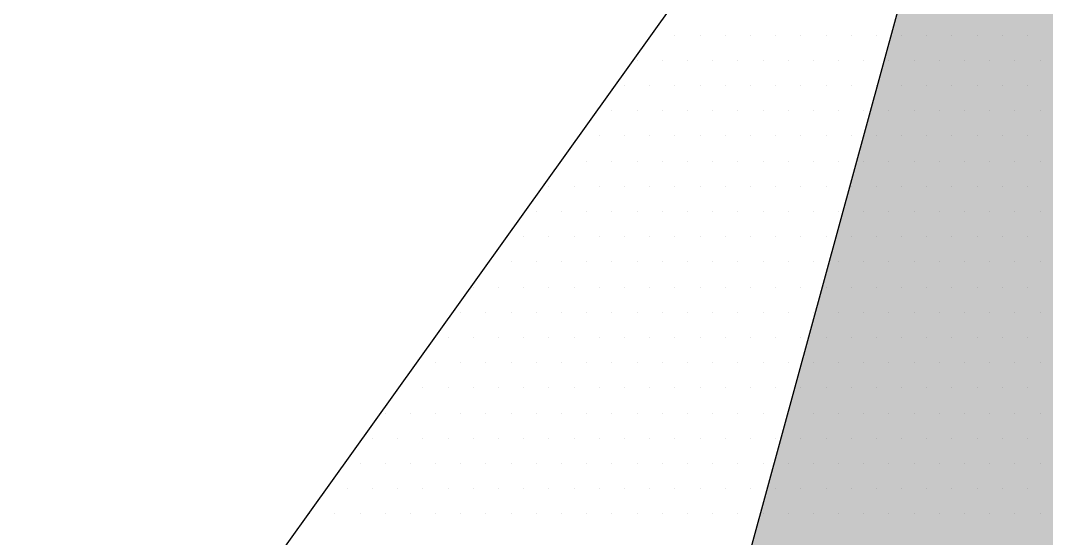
# Paper-space layout 'TOP_A1_00200_01-01-2017_MODELE' of a CAD drawing. Header units: millimetres. Extents: x -52 to 293, y -3 to 294.
# Drawn here: x -23.312 to -19.576, y 51.535 to 53.421 of the extents above; entities that cross this region are included whole.
import ezdxf

# ---------------------------------------------------------------- set-up
doc = ezdxf.new("R2010")
doc.units = ezdxf.units.MM
doc.header["$LTSCALE"] = 2
doc.linetypes.add('CACHEX2', pattern=[0.75, 0.5, -0.25])
for name, color, linetype in [('CALQUE_7', 4, 'Continuous'), ('CARTOUCHE', 7, 'Continuous'), ('rosace', 7, 'Continuous')]:
    doc.layers.add(name, color=color, linetype=linetype)

# ---------------------------------------------------------------- blocks, each defined once
blk = doc.blocks.new('A$C715108E3')
at = {"layer": 'CALQUE_7', "color": 131}
for p, q in [((-12.2643, -16.6339), (-12.2643, -16.6339)), ((-12.1762, -16.6339), (-12.1762, -16.6339)), ((-12.0844, -16.6339), (-12.0844, -16.6339)), ((-11.9924, -16.6339), (-11.9924, -16.6339)), ((-11.9011, -16.6339), (-11.9011, -16.6339)), ((-11.8091, -16.6339), (-11.8091, -16.6339)), ((-11.7174, -16.6339), (-11.7174, -16.6339)), ((-11.6252, -16.6339), (-11.6252, -16.6339)), ((-11.5338, -16.6339), (-11.5338, -16.6339)), ((-11.442, -16.6339), (-11.442, -16.6339)), ((-11.3501, -16.6339), (-11.3501, -16.6339)), ((-11.2587, -16.6339), (-11.2587, -16.6339)), ((-11.1668, -16.6339), (-11.1668, -16.6339)), ((-11.0748, -16.6339), (-11.0748, -16.6339)), ((-10.9835, -16.6339), (-10.9835, -16.6339)), ((-10.8917, -16.6339), (-10.8917, -16.6339)), ((-12.3294, -16.7251), (-12.3294, -16.7251)), ((-12.3136, -16.7251), (-12.3136, -16.7251)), ((-12.2216, -16.7251), (-12.2216, -16.7251)), ((-12.1298, -16.7251), (-12.1298, -16.7251)), ((-12.0387, -16.7251), (-12.0387, -16.7251)), ((-11.9465, -16.7251), (-11.9465, -16.7251)), ((-11.8546, -16.7251), (-11.8546, -16.7251)), ((-11.7628, -16.7251), (-11.7628, -16.7251)), ((-11.6713, -16.7251), (-11.6713, -16.7251)), ((-11.5795, -16.7251), (-11.5795, -16.7251)), ((-11.4877, -16.7251), (-11.4877, -16.7251)), ((-11.3966, -16.7251), (-11.3966, -16.7251)), ((-11.3046, -16.7251), (-11.3046, -16.7251)), ((-11.2126, -16.7251), (-11.2126, -16.7251)), ((-11.1213, -16.7251), (-11.1213, -16.7251)), ((-11.0293, -16.7251), (-11.0293, -16.7251)), ((-10.9374, -16.7251), (-10.9374, -16.7251)), ((-10.846, -16.7251), (-10.846, -16.7251)), ((-12.3951, -16.8175), (-12.3951, -16.8175)), ((-12.3593, -16.8175), (-12.3593, -16.8175)), ((-12.2673, -16.8175), (-12.2673, -16.8175)), ((-12.1762, -16.8175), (-12.1762, -16.8175)), ((-12.0844, -16.8175), (-12.0844, -16.8175)), ((-11.9924, -16.8175), (-11.9924, -16.8175)), ((-11.9011, -16.8175), (-11.9011, -16.8175)), ((-11.8091, -16.8175), (-11.8091, -16.8175)), ((-11.7174, -16.8175), (-11.7174, -16.8175)), ((-11.6252, -16.8175), (-11.6252, -16.8175)), ((-11.5338, -16.8175), (-11.5338, -16.8175)), ((-11.442, -16.8175), (-11.442, -16.8175)), ((-11.3501, -16.8175), (-11.3501, -16.8175)), ((-11.2587, -16.8175), (-11.2587, -16.8175)), ((-11.1668, -16.8175), (-11.1668, -16.8175)), ((-11.0748, -16.8175), (-11.0748, -16.8175)), ((-10.9835, -16.8175), (-10.9835, -16.8175)), ((-10.8917, -16.8175), (-10.8917, -16.8175)), ((-12.4611, -16.909), (-12.4611, -16.909)), ((-12.4053, -16.909), (-12.4053, -16.909)), ((-12.3136, -16.909), (-12.3136, -16.909)), ((-12.2216, -16.909), (-12.2216, -16.909)), ((-12.1298, -16.909), (-12.1298, -16.909)), ((-12.0387, -16.909), (-12.0387, -16.909)), ((-11.9465, -16.909), (-11.9465, -16.909)), ((-11.8546, -16.909), (-11.8546, -16.909)), ((-11.7628, -16.909), (-11.7628, -16.909)), ((-11.6713, -16.909), (-11.6713, -16.909)), ((-11.5795, -16.909), (-11.5795, -16.909)), ((-11.4877, -16.909), (-11.4877, -16.909)), ((-11.3966, -16.909), (-11.3966, -16.909)), ((-11.3046, -16.909), (-11.3046, -16.909)), ((-11.2126, -16.909), (-11.2126, -16.909)), ((-11.1213, -16.909), (-11.1213, -16.909)), ((-11.0293, -16.909), (-11.0293, -16.909)), ((-10.9374, -16.909), (-10.9374, -16.909)), ((-10.846, -16.909), (-10.846, -16.909)), ((-12.5263, -17.0003), (-12.5263, -17.0003)), ((-12.4514, -17.0003), (-12.4514, -17.0003)), ((-12.3593, -17.0003), (-12.3593, -17.0003)), ((-12.2673, -17.0003), (-12.2673, -17.0003)), ((-12.1762, -17.0003), (-12.1762, -17.0003)), ((-12.0844, -17.0003), (-12.0844, -17.0003)), ((-11.9924, -17.0003), (-11.9924, -17.0003)), ((-11.9011, -17.0003), (-11.9011, -17.0003)), ((-11.8091, -17.0003), (-11.8091, -17.0003)), ((-11.7174, -17.0003), (-11.7174, -17.0003)), ((-11.6252, -17.0003), (-11.6252, -17.0003)), ((-11.5338, -17.0003), (-11.5338, -17.0003)), ((-11.442, -17.0003), (-11.442, -17.0003)), ((-11.3501, -17.0003), (-11.3501, -17.0003)), ((-11.2587, -17.0003), (-11.2587, -17.0003)), ((-11.1668, -17.0003), (-11.1668, -17.0003)), ((-11.0748, -17.0003), (-11.0748, -17.0003)), ((-10.9835, -17.0003), (-10.9835, -17.0003)), ((-10.8917, -17.0003), (-10.8917, -17.0003)), ((-12.5921, -17.0928), (-12.5921, -17.0928)), ((-12.5889, -17.0928), (-12.5889, -17.0928)), ((-12.4971, -17.0928), (-12.4971, -17.0928)), ((-12.4053, -17.0928), (-12.4053, -17.0928)), ((-12.3136, -17.0928), (-12.3136, -17.0928)), ((-12.2216, -17.0928), (-12.2216, -17.0928)), ((-12.1298, -17.0928), (-12.1298, -17.0928)), ((-12.0387, -17.0928), (-12.0387, -17.0928)), ((-11.9465, -17.0928), (-11.9465, -17.0928)), ((-11.8546, -17.0928), (-11.8546, -17.0928)), ((-11.7628, -17.0928), (-11.7628, -17.0928)), ((-11.6713, -17.0928), (-11.6713, -17.0928)), ((-11.5795, -17.0928), (-11.5795, -17.0928)), ((-11.4877, -17.0928), (-11.4877, -17.0928)), ((-11.3966, -17.0928), (-11.3966, -17.0928)), ((-11.3046, -17.0928), (-11.3046, -17.0928)), ((-11.2126, -17.0928), (-11.2126, -17.0928)), ((-11.1213, -17.0928), (-11.1213, -17.0928)), ((-11.0293, -17.0928), (-11.0293, -17.0928)), ((-10.9374, -17.0928), (-10.9374, -17.0928)), ((-10.846, -17.0928), (-10.846, -17.0928)), ((-12.6579, -17.1843), (-12.6579, -17.1843)), ((-12.6345, -17.1843), (-12.6345, -17.1843)), ((-12.5424, -17.1843), (-12.5424, -17.1843)), ((-12.4514, -17.1843), (-12.4514, -17.1843)), ((-12.3593, -17.1843), (-12.3593, -17.1843)), ((-12.2673, -17.1843), (-12.2673, -17.1843)), ((-12.1762, -17.1843), (-12.1762, -17.1843)), ((-12.0844, -17.1843), (-12.0844, -17.1843)), ((-11.9924, -17.1843), (-11.9924, -17.1843)), ((-11.9011, -17.1843), (-11.9011, -17.1843)), ((-11.8091, -17.1843), (-11.8091, -17.1843)), ((-11.7174, -17.1843), (-11.7174, -17.1843)), ((-11.6252, -17.1843), (-11.6252, -17.1843)), ((-11.5338, -17.1843), (-11.5338, -17.1843)), ((-11.442, -17.1843), (-11.442, -17.1843)), ((-11.3501, -17.1843), (-11.3501, -17.1843)), ((-11.2587, -17.1843), (-11.2587, -17.1843)), ((-11.1668, -17.1843), (-11.1668, -17.1843)), ((-11.0748, -17.1843), (-11.0748, -17.1843)), ((-10.9835, -17.1843), (-10.9835, -17.1843)), ((-10.8917, -17.1843), (-10.8917, -17.1843)), ((-12.7231, -17.2756), (-12.7231, -17.2756)), ((-12.6802, -17.2756), (-12.6802, -17.2756)), ((-12.5889, -17.2756), (-12.5889, -17.2756)), ((-12.4971, -17.2756), (-12.4971, -17.2756)), ((-12.4053, -17.2756), (-12.4053, -17.2756)), ((-12.3136, -17.2756), (-12.3136, -17.2756)), ((-12.2216, -17.2756), (-12.2216, -17.2756)), ((-12.1298, -17.2756), (-12.1298, -17.2756)), ((-12.0387, -17.2756), (-12.0387, -17.2756)), ((-11.9465, -17.2756), (-11.9465, -17.2756)), ((-11.8546, -17.2756), (-11.8546, -17.2756)), ((-11.7628, -17.2756), (-11.7628, -17.2756)), ((-11.6713, -17.2756), (-11.6713, -17.2756)), ((-11.5795, -17.2756), (-11.5795, -17.2756)), ((-11.4877, -17.2756), (-11.4877, -17.2756)), ((-11.3966, -17.2756), (-11.3966, -17.2756)), ((-11.3046, -17.2756), (-11.3046, -17.2756)), ((-11.2126, -17.2756), (-11.2126, -17.2756)), ((-11.1213, -17.2756), (-11.1213, -17.2756)), ((-11.0293, -17.2756), (-11.0293, -17.2756)), ((-10.9374, -17.2756), (-10.9374, -17.2756)), ((-10.846, -17.2756), (-10.846, -17.2756)), ((-12.7891, -17.368), (-12.7891, -17.368)), ((-12.7265, -17.368), (-12.7265, -17.368)), ((-12.6345, -17.368), (-12.6345, -17.368)), ((-12.5424, -17.368), (-12.5424, -17.368)), ((-12.4514, -17.368), (-12.4514, -17.368)), ((-12.3593, -17.368), (-12.3593, -17.368)), ((-12.2673, -17.368), (-12.2673, -17.368)), ((-12.1762, -17.368), (-12.1762, -17.368)), ((-12.0844, -17.368), (-12.0844, -17.368)), ((-11.9924, -17.368), (-11.9924, -17.368)), ((-11.9011, -17.368), (-11.9011, -17.368)), ((-11.8091, -17.368), (-11.8091, -17.368)), ((-11.7174, -17.368), (-11.7174, -17.368)), ((-11.6252, -17.368), (-11.6252, -17.368)), ((-11.5338, -17.368), (-11.5338, -17.368)), ((-11.442, -17.368), (-11.442, -17.368)), ((-11.3501, -17.368), (-11.3501, -17.368)), ((-11.2587, -17.368), (-11.2587, -17.368)), ((-11.1668, -17.368), (-11.1668, -17.368)), ((-11.0748, -17.368), (-11.0748, -17.368)), ((-10.9835, -17.368), (-10.9835, -17.368)), ((-10.8917, -17.368), (-10.8917, -17.368)), ((-12.8547, -17.4592), (-12.8547, -17.4592)), ((-12.7722, -17.4592), (-12.7722, -17.4592)), ((-12.6802, -17.4592), (-12.6802, -17.4592)), ((-12.5889, -17.4592), (-12.5889, -17.4592)), ((-12.4971, -17.4592), (-12.4971, -17.4592)), ((-12.4053, -17.4592), (-12.4053, -17.4592)), ((-12.3136, -17.4592), (-12.3136, -17.4592)), ((-12.2216, -17.4592), (-12.2216, -17.4592)), ((-12.1298, -17.4592), (-12.1298, -17.4592)), ((-12.0387, -17.4592), (-12.0387, -17.4592)), ((-11.9465, -17.4592), (-11.9465, -17.4592)), ((-11.8546, -17.4592), (-11.8546, -17.4592)), ((-11.7628, -17.4592), (-11.7628, -17.4592)), ((-11.6713, -17.4592), (-11.6713, -17.4592)), ((-11.5795, -17.4592), (-11.5795, -17.4592)), ((-11.4877, -17.4592), (-11.4877, -17.4592)), ((-11.3966, -17.4592), (-11.3966, -17.4592)), ((-11.3046, -17.4592), (-11.3046, -17.4592)), ((-11.2126, -17.4592), (-11.2126, -17.4592)), ((-11.1213, -17.4592), (-11.1213, -17.4592)), ((-11.0293, -17.4592), (-11.0293, -17.4592)), ((-10.9374, -17.4592), (-10.9374, -17.4592)), ((-10.846, -17.4592), (-10.846, -17.4592)), ((-12.9206, -17.5507), (-12.9206, -17.5507)), ((-12.9098, -17.5507), (-12.9098, -17.5507)), ((-12.8178, -17.5507), (-12.8178, -17.5507)), ((-12.7265, -17.5507), (-12.7265, -17.5507)), ((-12.6345, -17.5507), (-12.6345, -17.5507)), ((-12.5424, -17.5507), (-12.5424, -17.5507)), ((-12.4514, -17.5507), (-12.4514, -17.5507)), ((-12.3593, -17.5507), (-12.3593, -17.5507)), ((-12.2673, -17.5507), (-12.2673, -17.5507)), ((-12.1762, -17.5507), (-12.1762, -17.5507)), ((-12.0844, -17.5507), (-12.0844, -17.5507)), ((-11.9924, -17.5507), (-11.9924, -17.5507)), ((-11.9011, -17.5507), (-11.9011, -17.5507)), ((-11.8091, -17.5507), (-11.8091, -17.5507)), ((-11.7174, -17.5507), (-11.7174, -17.5507)), ((-11.6252, -17.5507), (-11.6252, -17.5507)), ((-11.5338, -17.5507), (-11.5338, -17.5507)), ((-11.442, -17.5507), (-11.442, -17.5507)), ((-11.3501, -17.5507), (-11.3501, -17.5507)), ((-11.2587, -17.5507), (-11.2587, -17.5507)), ((-11.1668, -17.5507), (-11.1668, -17.5507)), ((-11.0748, -17.5507), (-11.0748, -17.5507)), ((-10.9835, -17.5507), (-10.9835, -17.5507)), ((-10.8917, -17.5507), (-10.8917, -17.5507)), ((-12.9857, -17.6431), (-12.9857, -17.6431)), ((-12.9559, -17.6431), (-12.9559, -17.6431)), ((-12.8642, -17.6431), (-12.8642, -17.6431)), ((-12.7722, -17.6431), (-12.7722, -17.6431)), ((-12.6802, -17.6431), (-12.6802, -17.6431)), ((-12.5889, -17.6431), (-12.5889, -17.6431)), ((-12.4971, -17.6431), (-12.4971, -17.6431)), ((-12.4053, -17.6431), (-12.4053, -17.6431)), ((-12.3136, -17.6431), (-12.3136, -17.6431)), ((-12.2216, -17.6431), (-12.2216, -17.6431)), ((-12.1298, -17.6431), (-12.1298, -17.6431)), ((-12.0387, -17.6431), (-12.0387, -17.6431)), ((-11.9465, -17.6431), (-11.9465, -17.6431)), ((-11.8546, -17.6431), (-11.8546, -17.6431)), ((-11.7628, -17.6431), (-11.7628, -17.6431)), ((-11.6713, -17.6431), (-11.6713, -17.6431)), ((-11.5795, -17.6431), (-11.5795, -17.6431)), ((-11.4877, -17.6431), (-11.4877, -17.6431)), ((-11.3966, -17.6431), (-11.3966, -17.6431)), ((-11.3046, -17.6431), (-11.3046, -17.6431)), ((-11.2126, -17.6431), (-11.2126, -17.6431)), ((-11.1213, -17.6431), (-11.1213, -17.6431)), ((-11.0293, -17.6431), (-11.0293, -17.6431)), ((-10.9374, -17.6431), (-10.9374, -17.6431)), ((-10.846, -17.6431), (-10.846, -17.6431)), ((-13.0518, -17.7343), (-13.0518, -17.7343)), ((-13.0014, -17.7343), (-13.0014, -17.7343)), ((-12.9098, -17.7343), (-12.9098, -17.7343)), ((-12.8178, -17.7343), (-12.8178, -17.7343)), ((-12.7265, -17.7343), (-12.7265, -17.7343)), ((-12.6345, -17.7343), (-12.6345, -17.7343)), ((-12.5424, -17.7343), (-12.5424, -17.7343)), ((-12.4514, -17.7343), (-12.4514, -17.7343)), ((-12.3593, -17.7343), (-12.3593, -17.7343)), ((-12.2673, -17.7343), (-12.2673, -17.7343)), ((-12.1762, -17.7343), (-12.1762, -17.7343)), ((-12.0844, -17.7343), (-12.0844, -17.7343)), ((-11.9924, -17.7343), (-11.9924, -17.7343)), ((-11.9011, -17.7343), (-11.9011, -17.7343)), ((-11.8091, -17.7343), (-11.8091, -17.7343)), ((-11.7174, -17.7343), (-11.7174, -17.7343)), ((-11.6252, -17.7343), (-11.6252, -17.7343)), ((-11.5338, -17.7343), (-11.5338, -17.7343)), ((-11.442, -17.7343), (-11.442, -17.7343)), ((-11.3501, -17.7343), (-11.3501, -17.7343)), ((-11.2587, -17.7343), (-11.2587, -17.7343)), ((-11.1668, -17.7343), (-11.1668, -17.7343)), ((-11.0748, -17.7343), (-11.0748, -17.7343)), ((-10.9835, -17.7343), (-10.9835, -17.7343)), ((-10.8917, -17.7343), (-10.8917, -17.7343)), ((-13.1174, -17.8258), (-13.1174, -17.8258)), ((-13.0473, -17.8258), (-13.0473, -17.8258)), ((-12.9559, -17.8258), (-12.9559, -17.8258)), ((-12.8642, -17.8258), (-12.8642, -17.8258)), ((-12.7722, -17.8258), (-12.7722, -17.8258)), ((-12.6802, -17.8258), (-12.6802, -17.8258)), ((-12.5889, -17.8258), (-12.5889, -17.8258)), ((-12.4971, -17.8258), (-12.4971, -17.8258)), ((-12.4053, -17.8258), (-12.4053, -17.8258)), ((-12.3136, -17.8258), (-12.3136, -17.8258)), ((-12.2216, -17.8258), (-12.2216, -17.8258)), ((-12.1298, -17.8258), (-12.1298, -17.8258)), ((-12.0387, -17.8258), (-12.0387, -17.8258)), ((-11.9465, -17.8258), (-11.9465, -17.8258)), ((-11.8546, -17.8258), (-11.8546, -17.8258)), ((-11.7628, -17.8258), (-11.7628, -17.8258)), ((-11.6713, -17.8258), (-11.6713, -17.8258)), ((-11.5795, -17.8258), (-11.5795, -17.8258)), ((-11.4877, -17.8258), (-11.4877, -17.8258)), ((-11.3966, -17.8258), (-11.3966, -17.8258)), ((-11.3046, -17.8258), (-11.3046, -17.8258)), ((-11.2126, -17.8258), (-11.2126, -17.8258)), ((-11.1213, -17.8258), (-11.1213, -17.8258)), ((-11.0293, -17.8258), (-11.0293, -17.8258)), ((-10.9374, -17.8258), (-10.9374, -17.8258)), ((-10.846, -17.8258), (-10.846, -17.8258)), ((-13.1826, -17.9182), (-13.1826, -17.9182)), ((-13.0934, -17.9182), (-13.0934, -17.9182)), ((-13.0014, -17.9182), (-13.0014, -17.9182)), ((-12.9098, -17.9182), (-12.9098, -17.9182)), ((-12.8178, -17.9182), (-12.8178, -17.9182)), ((-12.7265, -17.9182), (-12.7265, -17.9182)), ((-12.6345, -17.9182), (-12.6345, -17.9182)), ((-12.5424, -17.9182), (-12.5424, -17.9182)), ((-12.4514, -17.9182), (-12.4514, -17.9182)), ((-12.3593, -17.9182), (-12.3593, -17.9182)), ((-12.2673, -17.9182), (-12.2673, -17.9182)), ((-12.1762, -17.9182), (-12.1762, -17.9182)), ((-12.0844, -17.9182), (-12.0844, -17.9182)), ((-11.9924, -17.9182), (-11.9924, -17.9182)), ((-11.9011, -17.9182), (-11.9011, -17.9182)), ((-11.8091, -17.9182), (-11.8091, -17.9182)), ((-11.7174, -17.9182), (-11.7174, -17.9182)), ((-11.6252, -17.9182), (-11.6252, -17.9182)), ((-11.5338, -17.9182), (-11.5338, -17.9182)), ((-11.442, -17.9182), (-11.442, -17.9182)), ((-11.3501, -17.9182), (-11.3501, -17.9182)), ((-11.2587, -17.9182), (-11.2587, -17.9182)), ((-11.1668, -17.9182), (-11.1668, -17.9182)), ((-11.0748, -17.9182), (-11.0748, -17.9182)), ((-10.9835, -17.9182), (-10.9835, -17.9182)), ((-10.8917, -17.9182), (-10.8917, -17.9182)), ((-13.2484, -18.0097), (-13.2484, -18.0097)), ((-13.2312, -18.0097), (-13.2312, -18.0097)), ((-13.1392, -18.0097), (-13.1392, -18.0097)), ((-13.0473, -18.0097), (-13.0473, -18.0097)), ((-12.9559, -18.0097), (-12.9559, -18.0097)), ((-12.8642, -18.0097), (-12.8642, -18.0097)), ((-12.7722, -18.0097), (-12.7722, -18.0097)), ((-12.6802, -18.0097), (-12.6802, -18.0097)), ((-12.5889, -18.0097), (-12.5889, -18.0097)), ((-12.4971, -18.0097), (-12.4971, -18.0097)), ((-12.4053, -18.0097), (-12.4053, -18.0097)), ((-12.3136, -18.0097), (-12.3136, -18.0097)), ((-12.2216, -18.0097), (-12.2216, -18.0097)), ((-12.1298, -18.0097), (-12.1298, -18.0097)), ((-12.0387, -18.0097), (-12.0387, -18.0097)), ((-11.9465, -18.0097), (-11.9465, -18.0097)), ((-11.8546, -18.0097), (-11.8546, -18.0097)), ((-11.7628, -18.0097), (-11.7628, -18.0097)), ((-11.6713, -18.0097), (-11.6713, -18.0097)), ((-11.5795, -18.0097), (-11.5795, -18.0097)), ((-11.4877, -18.0097), (-11.4877, -18.0097)), ((-11.3966, -18.0097), (-11.3966, -18.0097)), ((-11.3046, -18.0097), (-11.3046, -18.0097)), ((-11.2126, -18.0097), (-11.2126, -18.0097)), ((-11.1213, -18.0097), (-11.1213, -18.0097)), ((-11.0293, -18.0097), (-11.0293, -18.0097)), ((-10.9374, -18.0097), (-10.9374, -18.0097)), ((-10.846, -18.0097), (-10.846, -18.0097)), ((-13.3142, -18.1009), (-13.3142, -18.1009)), ((-13.2767, -18.1009), (-13.2767, -18.1009)), ((-13.1849, -18.1009), (-13.1849, -18.1009)), ((-13.0934, -18.1009), (-13.0934, -18.1009)), ((-13.0014, -18.1009), (-13.0014, -18.1009)), ((-12.9098, -18.1009), (-12.9098, -18.1009)), ((-12.8178, -18.1009), (-12.8178, -18.1009)), ((-12.7265, -18.1009), (-12.7265, -18.1009)), ((-12.6345, -18.1009), (-12.6345, -18.1009)), ((-12.5424, -18.1009), (-12.5424, -18.1009)), ((-12.4514, -18.1009), (-12.4514, -18.1009)), ((-12.3593, -18.1009), (-12.3593, -18.1009)), ((-12.2673, -18.1009), (-12.2673, -18.1009)), ((-12.1762, -18.1009), (-12.1762, -18.1009)), ((-12.0844, -18.1009), (-12.0844, -18.1009)), ((-11.9924, -18.1009), (-11.9924, -18.1009)), ((-11.9011, -18.1009), (-11.9011, -18.1009)), ((-11.8091, -18.1009), (-11.8091, -18.1009)), ((-11.7174, -18.1009), (-11.7174, -18.1009)), ((-11.6252, -18.1009), (-11.6252, -18.1009)), ((-11.5338, -18.1009), (-11.5338, -18.1009)), ((-11.442, -18.1009), (-11.442, -18.1009)), ((-11.3501, -18.1009), (-11.3501, -18.1009)), ((-11.2587, -18.1009), (-11.2587, -18.1009)), ((-11.1668, -18.1009), (-11.1668, -18.1009)), ((-11.0748, -18.1009), (-11.0748, -18.1009)), ((-10.9835, -18.1009), (-10.9835, -18.1009)), ((-10.8917, -18.1009), (-10.8917, -18.1009)), ((-13.3798, -18.1933), (-13.3798, -18.1933)), ((-13.3223, -18.1933), (-13.3223, -18.1933)), ((-13.2312, -18.1933), (-13.2312, -18.1933)), ((-13.1392, -18.1933), (-13.1392, -18.1933)), ((-13.0473, -18.1933), (-13.0473, -18.1933)), ((-12.9559, -18.1933), (-12.9559, -18.1933)), ((-12.8642, -18.1933), (-12.8642, -18.1933)), ((-12.7722, -18.1933), (-12.7722, -18.1933)), ((-12.6802, -18.1933), (-12.6802, -18.1933)), ((-12.5889, -18.1933), (-12.5889, -18.1933)), ((-12.4971, -18.1933), (-12.4971, -18.1933)), ((-12.4053, -18.1933), (-12.4053, -18.1933)), ((-12.3136, -18.1933), (-12.3136, -18.1933)), ((-12.2216, -18.1933), (-12.2216, -18.1933)), ((-12.1298, -18.1933), (-12.1298, -18.1933)), ((-12.0387, -18.1933), (-12.0387, -18.1933)), ((-11.9465, -18.1933), (-11.9465, -18.1933)), ((-11.8546, -18.1933), (-11.8546, -18.1933)), ((-11.7628, -18.1933), (-11.7628, -18.1933)), ((-11.6713, -18.1933), (-11.6713, -18.1933)), ((-11.5795, -18.1933), (-11.5795, -18.1933)), ((-11.4877, -18.1933), (-11.4877, -18.1933)), ((-11.3966, -18.1933), (-11.3966, -18.1933)), ((-11.3046, -18.1933), (-11.3046, -18.1933)), ((-11.2126, -18.1933), (-11.2126, -18.1933)), ((-11.1213, -18.1933), (-11.1213, -18.1933)), ((-11.0293, -18.1933), (-11.0293, -18.1933)), ((-10.9374, -18.1933), (-10.9374, -18.1933)), ((-10.846, -18.1933), (-10.846, -18.1933)), ((-13.4454, -18.2848), (-13.4454, -18.2848)), ((-13.3686, -18.2848), (-13.3686, -18.2848)), ((-13.2767, -18.2848), (-13.2767, -18.2848)), ((-13.1849, -18.2848), (-13.1849, -18.2848)), ((-13.0934, -18.2848), (-13.0934, -18.2848)), ((-13.0014, -18.2848), (-13.0014, -18.2848)), ((-12.9098, -18.2848), (-12.9098, -18.2848)), ((-12.8178, -18.2848), (-12.8178, -18.2848)), ((-12.7265, -18.2848), (-12.7265, -18.2848)), ((-12.6345, -18.2848), (-12.6345, -18.2848)), ((-12.5424, -18.2848), (-12.5424, -18.2848)), ((-12.4514, -18.2848), (-12.4514, -18.2848)), ((-12.3593, -18.2848), (-12.3593, -18.2848)), ((-12.2673, -18.2848), (-12.2673, -18.2848)), ((-12.1762, -18.2848), (-12.1762, -18.2848)), ((-12.0844, -18.2848), (-12.0844, -18.2848)), ((-11.9924, -18.2848), (-11.9924, -18.2848)), ((-11.9011, -18.2848), (-11.9011, -18.2848)), ((-11.8091, -18.2848), (-11.8091, -18.2848)), ((-11.7174, -18.2848), (-11.7174, -18.2848)), ((-11.6252, -18.2848), (-11.6252, -18.2848)), ((-11.5338, -18.2848), (-11.5338, -18.2848)), ((-11.442, -18.2848), (-11.442, -18.2848)), ((-11.3501, -18.2848), (-11.3501, -18.2848)), ((-11.2587, -18.2848), (-11.2587, -18.2848)), ((-11.1668, -18.2848), (-11.1668, -18.2848)), ((-11.0748, -18.2848), (-11.0748, -18.2848)), ((-10.9835, -18.2848), (-10.9835, -18.2848)), ((-10.8917, -18.2848), (-10.8917, -18.2848)), ((-13.5112, -18.3761), (-13.5112, -18.3761)), ((-13.5063, -18.3761), (-13.5063, -18.3761)), ((-13.4143, -18.3761), (-13.4143, -18.3761)), ((-13.3223, -18.3761), (-13.3223, -18.3761)), ((-13.2312, -18.3761), (-13.2312, -18.3761)), ((-13.1392, -18.3761), (-13.1392, -18.3761)), ((-13.0473, -18.3761), (-13.0473, -18.3761)), ((-12.9559, -18.3761), (-12.9559, -18.3761)), ((-12.8642, -18.3761), (-12.8642, -18.3761)), ((-12.7722, -18.3761), (-12.7722, -18.3761)), ((-12.6802, -18.3761), (-12.6802, -18.3761)), ((-12.5889, -18.3761), (-12.5889, -18.3761)), ((-12.4971, -18.3761), (-12.4971, -18.3761)), ((-12.4053, -18.3761), (-12.4053, -18.3761)), ((-12.3136, -18.3761), (-12.3136, -18.3761)), ((-12.2216, -18.3761), (-12.2216, -18.3761)), ((-12.1298, -18.3761), (-12.1298, -18.3761)), ((-12.0387, -18.3761), (-12.0387, -18.3761)), ((-11.9465, -18.3761), (-11.9465, -18.3761)), ((-11.8546, -18.3761), (-11.8546, -18.3761)), ((-11.7628, -18.3761), (-11.7628, -18.3761)), ((-11.6713, -18.3761), (-11.6713, -18.3761)), ((-11.5795, -18.3761), (-11.5795, -18.3761)), ((-11.4877, -18.3761), (-11.4877, -18.3761)), ((-11.3966, -18.3761), (-11.3966, -18.3761)), ((-11.3046, -18.3761), (-11.3046, -18.3761)), ((-11.2126, -18.3761), (-11.2126, -18.3761)), ((-11.1213, -18.3761), (-11.1213, -18.3761)), ((-11.0293, -18.3761), (-11.0293, -18.3761)), ((-10.9374, -18.3761), (-10.9374, -18.3761)), ((-10.846, -18.3761), (-10.846, -18.3761))]:
    blk.add_line(p, q, dxfattribs=at)
blk.add_lwpolyline([(-17.1333, -11.706), (-13.6302, -12.0681), (-14.8375, -14.0161), (-16.6359, -13.7897), (-17.73, -15.3364), (-16.5602, -15.6374), (-17.0758, -16.8949), (-15.2018, -17.1211), (-14.4102, -15.977), (-14.0453, -15.6258), (-13.0766, -15.8137), (-11.7939, -15.977), (-13.895, -18.9134)], dxfattribs=at)
blk = doc.blocks.new('A$C581E6685')
at = {"layer": 'rosace'}
blk.add_hatch(color=40, dxfattribs=at).paths.add_polyline_path([(-39.8519, 24.2064), (-46.2303, 8.0935), (-42.1559, 23.0023)])
at = {"layer": 'rosace', "color": 40}
blk.add_lwpolyline([(-39.8519, 24.2064), (-46.2303, 8.0935), (-42.1559, 23.0023)], close=True, dxfattribs=at)
at = {"layer": 'rosace', "color": 32, "linetype": 'CACHEX2', "ltscale": 1.5}
blk.add_ellipse((-38.0538, 23.8138), major_axis=(-19.0311, -3.534), ratio=0.590567, dxfattribs=at)
at = {"layer": 'rosace', "color": 32}
blk.add_ellipse((-37.6144, 23.8499), major_axis=(-13.5768, -4.2839), ratio=0.791971, dxfattribs=at)
at = {"layer": 'CARTOUCHE'}
blk.add_blockref('A$C715108E3', (-31.6739, 36.3189), dxfattribs=at)

psp = doc.layouts.new('TOP_A1_00200_01-01-2017_MODELE')

# ---------------------------------------------------------------- block references
at = {"layer": 'CARTOUCHE'}
psp.add_blockref('A$C581E6685', (22.9208, 33.6824), dxfattribs=at)

doc.saveas('drawing.dxf')
